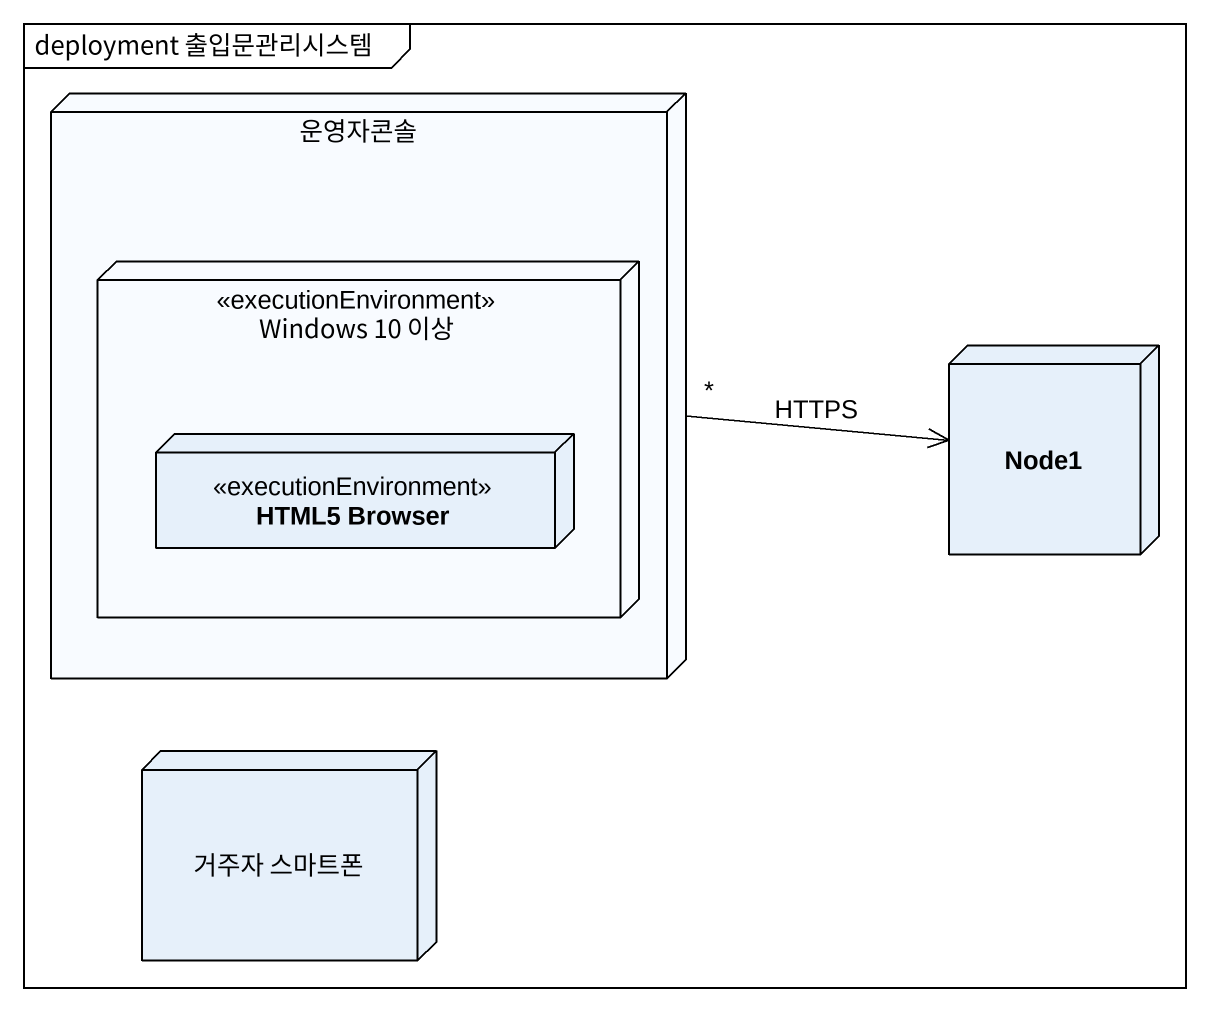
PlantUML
@startuml
mainframe deployment 출입문관리시스템
node 운영자콘솔 {
  node "Windows 10 이상" as Windows_10_이상 <<executionEnvironment>> {
    node "HTML5 Browser" as HTML5_Browser <<executionEnvironment>>
  }
}
node Node1
node "거주자 스마트폰" as 거주자_스마트폰
운영자콘솔 "*" -right-> Node1 : HTTPS
@enduml
